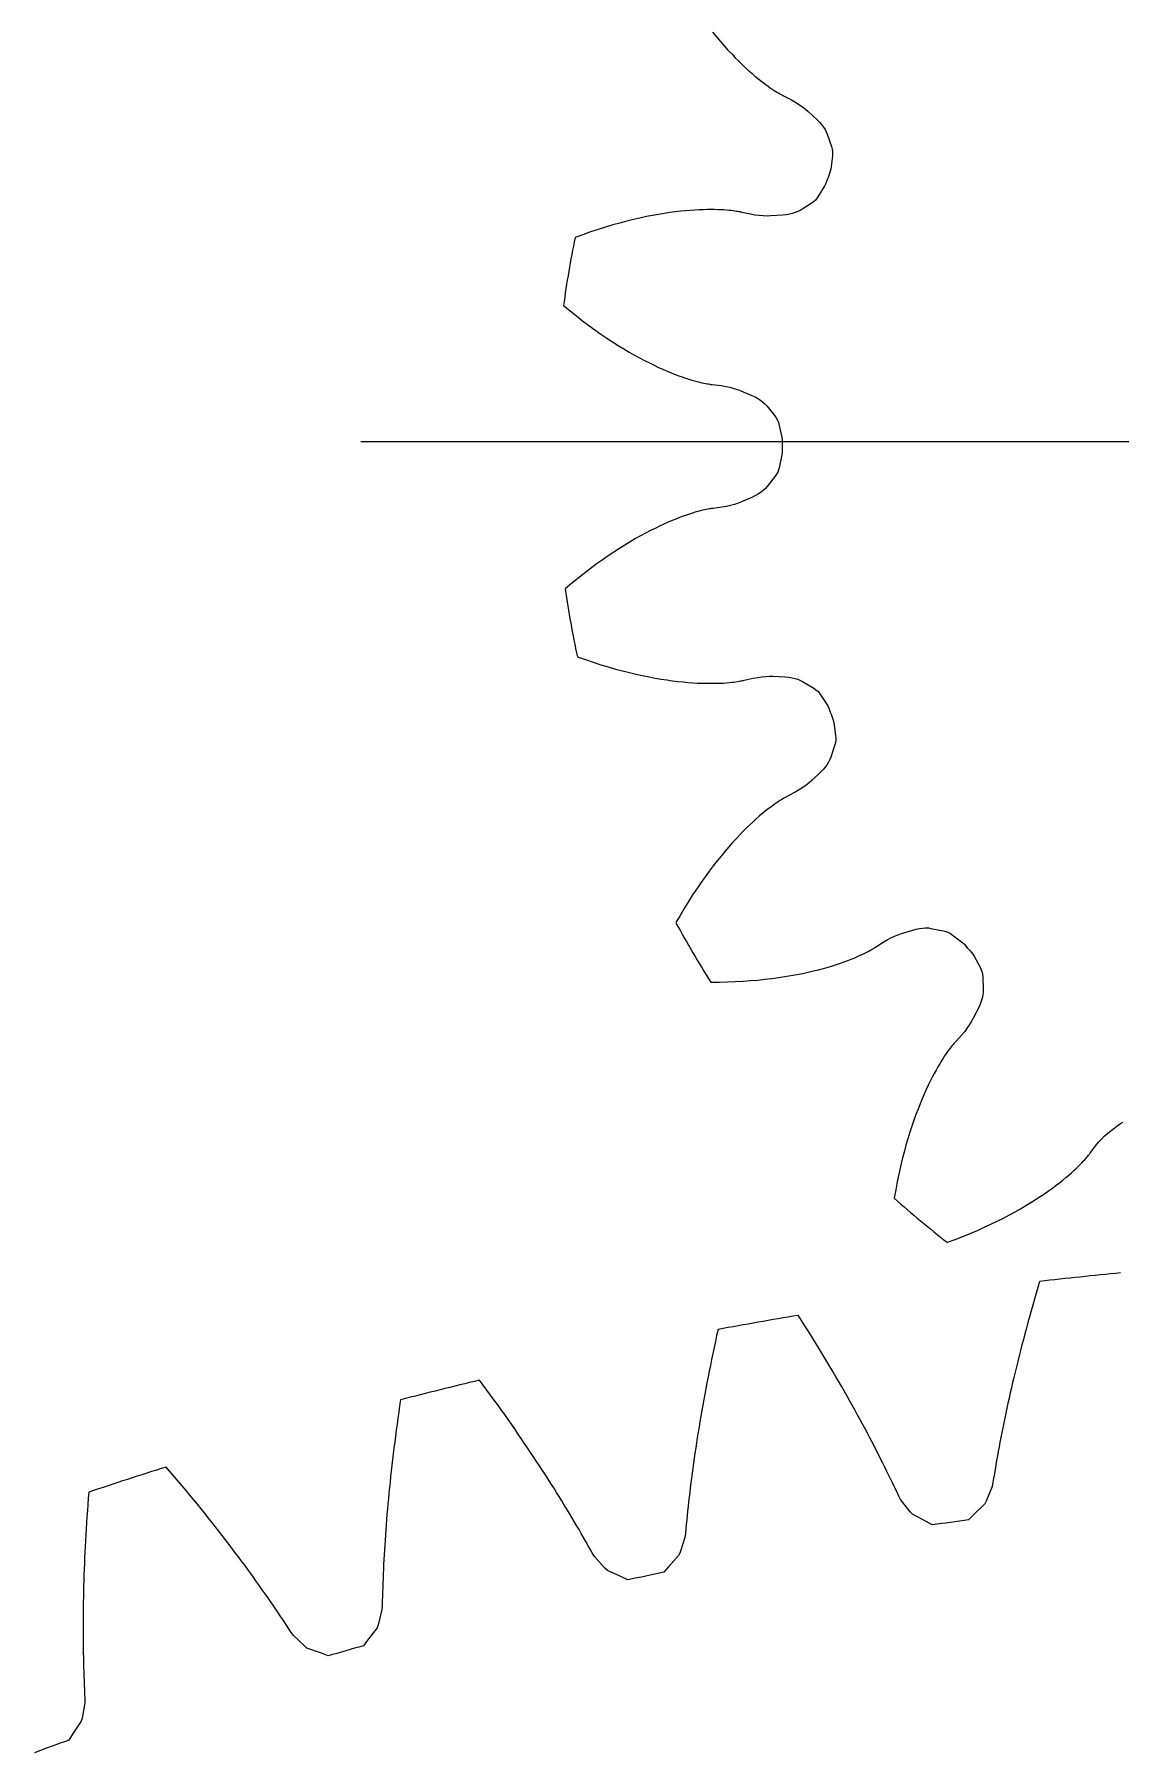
# Model space of a CAD drawing. Header units: millimetres. Extents: x 278858 to 279223, y 218711 to 219074.
# Drawn here: x 278914.14 to 278924.86, y 218961.88 to 218978.85 of the extents above; entities that cross this region are included whole.
import ezdxf

# ---------------------------------------------------------------- set-up
doc = ezdxf.new("R2010")
doc.units = ezdxf.units.MM
doc.header["$LTSCALE"] = 2
doc.layers.add('AM_9', color=251, linetype='Continuous', lineweight=15)

msp = doc.modelspace()

# ---------------------------------------------------------------- linework, layer by layer
at = {"layer": 'AM_9'}
for p, q in [((278920.832, 218978.875), (278920.872, 218978.827)), ((278920.872, 218978.827), (278920.911, 218978.782)), ((278920.911, 218978.782), (278920.949, 218978.738)), ((278920.949, 218978.738), (278920.986, 218978.697)), ((278920.986, 218978.697), (278921.023, 218978.658)), ((278921.023, 218978.658), (278921.058, 218978.621)), ((278921.058, 218978.621), (278921.093, 218978.586)), ((278921.093, 218978.586), (278921.127, 218978.553)), ((278921.127, 218978.553), (278921.16, 218978.522)), ((278921.16, 218978.522), (278921.192, 218978.493)), ((278921.192, 218978.493), (278921.223, 218978.466)), ((278921.223, 218978.466), (278921.252, 218978.44)), ((278921.252, 218978.44), (278921.281, 218978.417)), ((278921.281, 218978.417), (278921.308, 218978.395)), ((278921.308, 218978.395), (278921.333, 218978.375)), ((278921.333, 218978.375), (278921.358, 218978.356)), ((278921.358, 218978.356), (278921.381, 218978.34)), ((278921.381, 218978.34), (278921.402, 218978.324)), ((278921.402, 218978.324), (278921.423, 218978.311)), ((278921.423, 218978.311), (278921.441, 218978.298)), ((278921.441, 218978.298), (278921.458, 218978.287)), ((278921.458, 218978.287), (278921.474, 218978.278)), ((278921.474, 218978.278), (278921.487, 218978.27)), ((278921.487, 218978.27), (278921.499, 218978.263)), ((278921.499, 218978.263), (278921.51, 218978.257)), ((278921.51, 218978.257), (278921.518, 218978.253)), ((278921.518, 218978.253), (278921.525, 218978.249)), ((278921.525, 218978.249), (278921.53, 218978.247)), ((278921.53, 218978.247), (278921.533, 218978.245)), ((278921.533, 218978.245), (278921.612, 218978.205)), ((278921.612, 218978.205), (278921.651, 218978.183)), ((278921.651, 218978.183), (278921.687, 218978.16)), ((278921.687, 218978.16), (278921.72, 218978.137)), ((278921.72, 218978.137), (278921.75, 218978.114)), ((278921.75, 218978.114), (278921.776, 218978.091)), ((278921.776, 218978.091), (278921.863, 218978.011)), ((278921.863, 218978.011), (278921.888, 218977.986)), ((278921.888, 218977.986), (278921.91, 218977.961)), ((278921.91, 218977.961), (278921.928, 218977.936)), ((278921.928, 218977.936), (278921.944, 218977.912)), ((278921.944, 218977.912), (278921.956, 218977.888)), ((278921.956, 218977.888), (278921.966, 218977.865)), ((278921.966, 218977.865), (278922.007, 218977.743)), ((278922.007, 218977.743), (278922.014, 218977.719)), ((278922.017, 218977.651), (278922, 218977.52)), ((278922.014, 218977.719), (278922.018, 218977.695)), ((278922.019, 218977.673), (278922.017, 218977.651)), ((278922.018, 218977.695), (278922.019, 218977.673)), ((278921.96, 218977.399), (278921.952, 218977.378)), ((278921.995, 218977.499), (278921.988, 218977.477)), ((278922, 218977.52), (278921.995, 218977.499)), ((278921.86, 218977.228), (278921.845, 218977.211)), ((278921.872, 218977.246), (278921.86, 218977.228)), ((278921.942, 218977.358), (278921.872, 218977.246)), ((278921.952, 218977.378), (278921.942, 218977.358)), ((278920.241, 218977.063), (278920.18, 218977.051)), ((278920.3, 218977.073), (278920.241, 218977.063)), ((278920.357, 218977.083), (278920.3, 218977.073)), ((278920.412, 218977.091), (278920.357, 218977.083)), ((278920.465, 218977.098), (278920.412, 218977.091)), ((278920.516, 218977.104), (278920.465, 218977.098)), ((278920.565, 218977.109), (278920.516, 218977.104)), ((278920.612, 218977.113), (278920.565, 218977.109)), ((278920.657, 218977.116), (278920.612, 218977.113)), ((278920.7, 218977.118), (278920.657, 218977.116)), ((278920.741, 218977.12), (278920.7, 218977.118)), ((278920.78, 218977.121), (278920.741, 218977.12)), ((278920.817, 218977.121), (278920.78, 218977.121)), ((278920.852, 218977.121), (278920.817, 218977.121)), ((278920.885, 218977.12), (278920.852, 218977.121)), ((278920.915, 218977.119), (278920.885, 218977.12)), ((278920.944, 218977.117), (278920.915, 218977.119)), ((278920.97, 218977.115), (278920.944, 218977.117)), ((278920.994, 218977.113), (278920.97, 218977.115)), ((278921.016, 218977.111), (278920.994, 218977.113)), ((278921.036, 218977.108), (278921.016, 218977.111)), ((278921.054, 218977.106), (278921.036, 218977.108)), ((278921.07, 218977.103), (278921.054, 218977.106)), ((278921.084, 218977.101), (278921.07, 218977.103)), ((278921.096, 218977.099), (278921.084, 218977.101)), ((278921.105, 218977.097), (278921.096, 218977.099)), ((278921.113, 218977.096), (278921.105, 218977.097)), ((278921.118, 218977.094), (278921.113, 218977.096)), ((278921.121, 218977.093), (278921.118, 218977.094)), ((278921.207, 218977.074), (278921.121, 218977.093)), ((278921.252, 218977.067), (278921.207, 218977.074)), ((278921.294, 218977.062), (278921.252, 218977.067)), ((278921.334, 218977.059), (278921.294, 218977.062)), ((278921.372, 218977.057), (278921.334, 218977.059)), ((278921.407, 218977.058), (278921.372, 218977.057)), ((278921.525, 218977.065), (278921.407, 218977.058)), ((278921.56, 218977.069), (278921.525, 218977.065)), ((278921.593, 218977.075), (278921.56, 218977.069)), ((278921.623, 218977.082), (278921.593, 218977.075)), ((278921.65, 218977.091), (278921.623, 218977.082)), ((278921.675, 218977.101), (278921.65, 218977.091)), ((278921.697, 218977.113), (278921.675, 218977.101)), ((278921.806, 218977.181), (278921.697, 218977.113)), ((278921.827, 218977.195), (278921.806, 218977.181)), ((278921.845, 218977.211), (278921.827, 218977.195)), ((278919.63, 218976.9), (278919.554, 218976.873)), ((278919.705, 218976.924), (278919.63, 218976.9)), ((278919.778, 218976.947), (278919.705, 218976.924)), ((278919.849, 218976.969), (278919.778, 218976.947)), ((278919.919, 218976.988), (278919.849, 218976.969)), ((278919.987, 218977.006), (278919.919, 218976.988)), ((278920.053, 218977.022), (278919.987, 218977.006)), ((278920.117, 218977.037), (278920.053, 218977.022)), ((278920.18, 218977.051), (278920.117, 218977.037)), ((278919.554, 218976.873), (278919.476, 218976.844)), ((278919.362, 218976.173), (278919.426, 218976.12)), ((278919.426, 218976.12), (278919.489, 218976.07)), ((278919.489, 218976.07), (278919.551, 218976.021)), ((278919.551, 218976.021), (278919.612, 218975.976)), ((278919.612, 218975.976), (278919.672, 218975.932)), ((278919.672, 218975.932), (278919.732, 218975.89)), ((278919.732, 218975.89), (278919.79, 218975.851)), ((278919.79, 218975.851), (278919.847, 218975.814)), ((278919.847, 218975.814), (278919.903, 218975.778)), ((278919.903, 218975.778), (278919.957, 218975.745)), ((278919.957, 218975.745), (278920.011, 218975.713)), ((278920.011, 218975.713), (278920.063, 218975.684)), ((278920.063, 218975.684), (278920.113, 218975.656)), ((278920.113, 218975.656), (278920.163, 218975.63)), ((278920.163, 218975.63), (278920.21, 218975.606)), ((278920.21, 218975.606), (278920.257, 218975.583)), ((278920.257, 218975.583), (278920.301, 218975.562)), ((278920.301, 218975.562), (278920.344, 218975.543)), ((278920.344, 218975.543), (278920.386, 218975.525)), ((278920.386, 218975.525), (278920.426, 218975.509)), ((278920.426, 218975.509), (278920.464, 218975.493)), ((278920.464, 218975.493), (278920.5, 218975.48)), ((278920.5, 218975.48), (278920.535, 218975.467)), ((278920.535, 218975.467), (278920.568, 218975.456)), ((278920.568, 218975.456), (278920.599, 218975.446)), ((278920.599, 218975.446), (278920.628, 218975.437)), ((278920.628, 218975.437), (278920.656, 218975.429)), ((278920.656, 218975.429), (278920.681, 218975.422)), ((278920.681, 218975.422), (278920.705, 218975.416)), ((278920.705, 218975.416), (278920.727, 218975.411)), ((278920.727, 218975.411), (278920.746, 218975.407)), ((278920.746, 218975.407), (278920.764, 218975.403)), ((278920.764, 218975.403), (278920.78, 218975.4)), ((278920.78, 218975.4), (278920.793, 218975.398)), ((278920.793, 218975.398), (278920.805, 218975.396)), ((278920.805, 218975.396), (278920.815, 218975.394)), ((278920.815, 218975.394), (278920.822, 218975.393)), ((278920.822, 218975.393), (278920.828, 218975.393)), ((278920.828, 218975.393), (278920.831, 218975.393)), ((278920.831, 218975.393), (278920.919, 218975.382)), ((278920.919, 218975.382), (278920.963, 218975.374)), ((278920.963, 218975.374), (278921.005, 218975.365)), ((278921.005, 218975.365), (278921.044, 218975.355)), ((278921.044, 218975.355), (278921.079, 218975.343)), ((278921.079, 218975.343), (278921.112, 218975.331)), ((278921.112, 218975.331), (278921.222, 218975.285)), ((278921.222, 218975.285), (278921.253, 218975.27)), ((278921.253, 218975.27), (278921.282, 218975.254)), ((278921.282, 218975.254), (278921.308, 218975.237)), ((278921.308, 218975.237), (278921.331, 218975.22)), ((278921.331, 218975.22), (278921.351, 218975.202)), ((278921.351, 218975.202), (278921.368, 218975.183)), ((278921.368, 218975.183), (278921.449, 218975.083)), ((278921.449, 218975.083), (278921.463, 218975.062)), ((278921.463, 218975.062), (278921.475, 218975.042)), ((278921.475, 218975.042), (278921.483, 218975.021)), ((278921.483, 218975.021), (278921.489, 218975)), ((278921.489, 218975), (278921.518, 218974.871)), ((278921.518, 218974.871), (278921.521, 218974.849)), ((278929.271, 218974.828), (278917.361, 218974.828)), ((278921.519, 218974.699), (278921.491, 218974.57)), ((278921.522, 218974.721), (278921.519, 218974.699)), ((278921.521, 218974.849), (278921.521, 218974.827)), ((278921.522, 218974.743), (278921.522, 218974.721)), ((278921.478, 218974.527), (278921.466, 218974.507)), ((278921.486, 218974.549), (278921.478, 218974.527)), ((278921.491, 218974.57), (278921.486, 218974.549)), ((278921.336, 218974.348), (278921.313, 218974.33)), ((278921.356, 218974.366), (278921.336, 218974.348)), ((278921.372, 218974.385), (278921.356, 218974.366)), ((278921.452, 218974.486), (278921.372, 218974.385)), ((278921.466, 218974.507), (278921.452, 218974.486)), ((278920.925, 218974.181), (278920.838, 218974.169)), ((278920.97, 218974.189), (278920.925, 218974.181)), ((278921.011, 218974.199), (278920.97, 218974.189)), ((278921.05, 218974.209), (278921.011, 218974.199)), ((278921.086, 218974.221), (278921.05, 218974.209)), ((278921.119, 218974.234), (278921.086, 218974.221)), ((278921.227, 218974.281), (278921.119, 218974.234)), ((278921.259, 218974.297), (278921.227, 218974.281)), ((278921.288, 218974.313), (278921.259, 218974.297)), ((278921.313, 218974.33), (278921.288, 218974.313)), ((278920.353, 218974.014), (278920.31, 218973.994)), ((278920.394, 218974.032), (278920.353, 218974.014)), ((278920.434, 218974.049), (278920.394, 218974.032)), ((278920.472, 218974.064), (278920.434, 218974.049)), ((278920.508, 218974.079), (278920.472, 218974.064)), ((278920.543, 218974.091), (278920.508, 218974.079)), ((278920.576, 218974.103), (278920.543, 218974.091)), ((278920.607, 218974.113), (278920.576, 218974.103)), ((278920.636, 218974.123), (278920.607, 218974.113)), ((278920.663, 218974.131), (278920.636, 218974.123)), ((278920.689, 218974.138), (278920.663, 218974.131)), ((278920.712, 218974.144), (278920.689, 218974.138)), ((278920.734, 218974.15), (278920.712, 218974.144)), ((278920.753, 218974.154), (278920.734, 218974.15)), ((278920.771, 218974.158), (278920.753, 218974.154)), ((278920.787, 218974.161), (278920.771, 218974.158)), ((278920.8, 218974.164), (278920.787, 218974.161)), ((278920.812, 218974.166), (278920.8, 218974.164)), ((278920.822, 218974.167), (278920.812, 218974.166)), ((278920.829, 218974.168), (278920.822, 218974.167)), ((278920.835, 218974.169), (278920.829, 218974.168)), ((278920.838, 218974.169), (278920.835, 218974.169)), ((278920.021, 218973.839), (278919.968, 218973.807)), ((278920.073, 218973.87), (278920.021, 218973.839)), ((278920.123, 218973.898), (278920.073, 218973.87)), ((278920.172, 218973.924), (278920.123, 218973.898)), ((278920.22, 218973.949), (278920.172, 218973.924)), ((278920.266, 218973.972), (278920.22, 218973.949)), ((278920.31, 218973.994), (278920.266, 218973.972)), ((278919.802, 218973.699), (278919.744, 218973.659)), ((278919.859, 218973.737), (278919.802, 218973.699)), ((278919.914, 218973.773), (278919.859, 218973.737)), ((278919.968, 218973.807), (278919.914, 218973.773)), ((278919.565, 218973.526), (278919.503, 218973.477)), ((278919.626, 218973.573), (278919.565, 218973.526)), ((278919.685, 218973.617), (278919.626, 218973.573)), ((278919.744, 218973.659), (278919.685, 218973.617)), ((278919.441, 218973.426), (278919.378, 218973.373)), ((278919.503, 218973.477), (278919.441, 218973.426)), ((278919.5, 218972.702), (278919.578, 218972.675)), ((278919.578, 218972.675), (278919.654, 218972.649)), ((278919.654, 218972.649), (278919.729, 218972.625)), ((278919.729, 218972.625), (278919.802, 218972.603)), ((278919.802, 218972.603), (278919.874, 218972.582)), ((278919.874, 218972.582), (278919.944, 218972.564)), ((278919.944, 218972.564), (278920.012, 218972.547)), ((278920.012, 218972.547), (278920.078, 218972.531)), ((278920.078, 218972.531), (278920.143, 218972.517)), ((278920.143, 218972.517), (278920.206, 218972.504)), ((278920.206, 218972.504), (278920.266, 218972.493)), ((278920.266, 218972.493), (278920.325, 218972.483)), ((278920.325, 218972.483), (278920.383, 218972.474)), ((278921.147, 218972.472), (278921.233, 218972.492)), ((278921.233, 218972.492), (278921.277, 218972.5)), ((278921.277, 218972.5), (278921.32, 218972.506)), ((278921.32, 218972.506), (278921.36, 218972.509)), ((278921.36, 218972.509), (278921.397, 218972.511)), ((278921.397, 218972.511), (278921.433, 218972.51)), ((278921.433, 218972.51), (278921.551, 218972.504)), ((278921.551, 218972.504), (278921.586, 218972.501)), ((278921.586, 218972.501), (278921.619, 218972.496)), ((278921.619, 218972.496), (278921.649, 218972.489)), ((278921.649, 218972.489), (278921.676, 218972.481)), ((278921.676, 218972.481), (278921.701, 218972.47)), ((278920.383, 218972.474), (278920.438, 218972.466)), ((278920.438, 218972.466), (278920.491, 218972.46)), ((278920.491, 218972.46), (278920.542, 218972.455)), ((278920.542, 218972.455), (278920.591, 218972.45)), ((278920.591, 218972.45), (278920.638, 218972.447)), ((278920.638, 218972.447), (278920.684, 218972.444)), ((278920.684, 218972.444), (278920.727, 218972.442)), ((278920.727, 218972.442), (278920.768, 218972.441)), ((278920.768, 218972.441), (278920.807, 218972.441)), ((278920.807, 218972.441), (278920.843, 218972.441)), ((278920.843, 218972.441), (278920.878, 218972.442)), ((278920.878, 218972.442), (278920.911, 218972.443)), ((278920.911, 218972.443), (278920.941, 218972.444)), ((278920.941, 218972.444), (278920.97, 218972.446)), ((278920.97, 218972.446), (278920.996, 218972.449)), ((278920.996, 218972.449), (278921.02, 218972.451)), ((278921.02, 218972.451), (278921.043, 218972.453)), ((278921.043, 218972.453), (278921.063, 218972.456)), ((278921.063, 218972.456), (278921.08, 218972.459)), ((278921.08, 218972.459), (278921.096, 218972.461)), ((278921.096, 218972.461), (278921.11, 218972.464)), ((278921.11, 218972.464), (278921.122, 218972.466)), ((278921.122, 218972.466), (278921.131, 218972.468)), ((278921.131, 218972.468), (278921.139, 218972.47)), ((278921.139, 218972.47), (278921.144, 218972.471)), ((278921.144, 218972.471), (278921.147, 218972.472)), ((278921.701, 218972.47), (278921.723, 218972.459)), ((278921.723, 218972.459), (278921.833, 218972.392)), ((278921.833, 218972.392), (278921.854, 218972.378)), ((278921.854, 218972.378), (278921.872, 218972.362)), ((278921.872, 218972.362), (278921.887, 218972.346)), ((278921.887, 218972.346), (278921.9, 218972.328)), ((278921.9, 218972.328), (278921.971, 218972.217)), ((278921.971, 218972.217), (278921.981, 218972.197)), ((278921.981, 218972.197), (278921.989, 218972.176)), ((278922.018, 218972.098), (278922.026, 218972.077)), ((278922.026, 218972.077), (278922.031, 218972.055)), ((278922.031, 218972.055), (278922.049, 218971.925)), ((278922.041, 218971.832), (278922, 218971.71)), ((278922.047, 218971.857), (278922.041, 218971.832)), ((278922.051, 218971.88), (278922.047, 218971.857)), ((278922.049, 218971.925), (278922.051, 218971.903)), ((278922.051, 218971.903), (278922.051, 218971.88)), ((278921.964, 218971.638), (278921.945, 218971.614)), ((278921.979, 218971.663), (278921.964, 218971.638)), ((278921.991, 218971.687), (278921.979, 218971.663)), ((278922, 218971.71), (278921.991, 218971.687)), ((278921.787, 218971.458), (278921.757, 218971.435)), ((278921.813, 218971.482), (278921.787, 218971.458)), ((278921.899, 218971.563), (278921.813, 218971.482)), ((278921.924, 218971.588), (278921.899, 218971.563)), ((278921.945, 218971.614), (278921.924, 218971.588)), ((278921.513, 218971.291), (278921.497, 218971.282)), ((278921.526, 218971.3), (278921.513, 218971.291)), ((278921.538, 218971.307), (278921.526, 218971.3)), ((278921.549, 218971.313), (278921.538, 218971.307)), ((278921.557, 218971.317), (278921.549, 218971.313)), ((278921.564, 218971.321), (278921.557, 218971.317)), ((278921.569, 218971.323), (278921.564, 218971.321)), ((278921.572, 218971.325), (278921.569, 218971.323)), ((278921.65, 218971.365), (278921.572, 218971.325)), ((278921.689, 218971.388), (278921.65, 218971.365)), ((278921.725, 218971.412), (278921.689, 218971.388)), ((278921.757, 218971.435), (278921.725, 218971.412)), ((278921.293, 218971.127), (278921.264, 218971.101)), ((278921.321, 218971.151), (278921.293, 218971.127)), ((278921.348, 218971.173), (278921.321, 218971.151)), ((278921.374, 218971.193), (278921.348, 218971.173)), ((278921.398, 218971.212), (278921.374, 218971.193)), ((278921.421, 218971.229), (278921.398, 218971.212)), ((278921.442, 218971.244), (278921.421, 218971.229)), ((278921.462, 218971.258), (278921.442, 218971.244)), ((278921.481, 218971.271), (278921.462, 218971.258)), ((278921.497, 218971.282), (278921.481, 218971.271)), ((278921.136, 218970.979), (278921.102, 218970.944)), ((278921.169, 218971.013), (278921.136, 218970.979)), ((278921.202, 218971.044), (278921.169, 218971.013)), ((278921.234, 218971.073), (278921.202, 218971.044)), ((278921.264, 218971.101), (278921.234, 218971.073)), ((278920.956, 218970.781), (278920.917, 218970.735)), ((278920.993, 218970.825), (278920.956, 218970.781)), ((278921.03, 218970.867), (278920.993, 218970.825)), ((278921.066, 218970.906), (278921.03, 218970.867)), ((278921.102, 218970.944), (278921.066, 218970.906)), ((278920.839, 218970.637), (278920.799, 218970.584)), ((278920.878, 218970.687), (278920.839, 218970.637)), ((278920.917, 218970.735), (278920.878, 218970.687)), ((278920.719, 218970.471), (278920.678, 218970.412)), ((278920.759, 218970.529), (278920.719, 218970.471)), ((278920.799, 218970.584), (278920.759, 218970.529)), ((278920.596, 218970.285), (278920.554, 218970.218)), ((278920.637, 218970.35), (278920.596, 218970.285)), ((278920.678, 218970.412), (278920.637, 218970.35)), ((278920.513, 218970.149), (278920.472, 218970.077)), ((278920.554, 218970.218), (278920.513, 218970.149)), ((278922.594, 218969.926), (278922.63, 218969.943)), ((278922.63, 218969.943), (278922.665, 218969.957)), ((278922.665, 218969.957), (278922.698, 218969.969)), ((278922.698, 218969.969), (278922.811, 218970.004)), ((278922.811, 218970.004), (278922.845, 218970.013)), ((278922.845, 218970.013), (278922.878, 218970.02)), ((278922.878, 218970.02), (278922.908, 218970.023)), ((278922.908, 218970.023), (278922.937, 218970.025)), ((278922.937, 218970.025), (278922.964, 218970.024)), ((278922.964, 218970.024), (278922.989, 218970.02)), ((278922.989, 218970.02), (278923.115, 218969.995)), ((278923.115, 218969.995), (278923.14, 218969.989)), ((278923.14, 218969.989), (278923.162, 218969.981)), ((278923.162, 218969.981), (278923.182, 218969.97)), ((278923.182, 218969.97), (278923.2, 218969.957)), ((278923.2, 218969.957), (278923.305, 218969.877)), ((278922.285, 218969.751), (278922.309, 218969.762)), ((278922.309, 218969.762), (278922.331, 218969.772)), ((278922.331, 218969.772), (278922.351, 218969.782)), ((278922.351, 218969.782), (278922.369, 218969.792)), ((278922.369, 218969.792), (278922.385, 218969.8)), ((278922.385, 218969.8), (278922.399, 218969.808)), ((278922.399, 218969.808), (278922.411, 218969.815)), ((278922.411, 218969.815), (278922.421, 218969.821)), ((278922.421, 218969.821), (278922.429, 218969.826)), ((278922.429, 218969.826), (278922.436, 218969.831)), ((278922.436, 218969.831), (278922.44, 218969.834)), ((278922.44, 218969.834), (278922.443, 218969.836)), ((278922.443, 218969.836), (278922.517, 218969.884)), ((278922.517, 218969.884), (278922.556, 218969.906)), ((278922.556, 218969.906), (278922.594, 218969.926)), ((278923.305, 218969.877), (278923.321, 218969.863)), ((278923.321, 218969.863), (278923.335, 218969.845)), ((278923.389, 218969.782), (278923.404, 218969.764)), ((278923.404, 218969.764), (278923.416, 218969.746)), ((278921.778, 218969.588), (278921.83, 218969.6)), ((278921.83, 218969.6), (278921.88, 218969.612)), ((278921.88, 218969.612), (278921.928, 218969.625)), ((278921.928, 218969.625), (278921.974, 218969.638)), ((278921.974, 218969.638), (278922.017, 218969.651)), ((278922.017, 218969.651), (278922.058, 218969.664)), ((278922.058, 218969.664), (278922.097, 218969.677)), ((278922.097, 218969.677), (278922.134, 218969.69)), ((278922.134, 218969.69), (278922.168, 218969.702)), ((278922.168, 218969.702), (278922.201, 218969.715)), ((278922.201, 218969.715), (278922.231, 218969.727)), ((278922.231, 218969.727), (278922.259, 218969.739)), ((278922.259, 218969.739), (278922.285, 218969.751)), ((278923.416, 218969.746), (278923.478, 218969.63)), ((278923.478, 218969.63), (278923.487, 218969.61)), ((278923.487, 218969.61), (278923.495, 218969.588)), ((278920.816, 218969.489), (278920.899, 218969.489)), ((278920.899, 218969.489), (278920.98, 218969.491)), ((278920.98, 218969.491), (278921.058, 218969.494)), ((278921.058, 218969.494), (278921.135, 218969.499)), ((278921.135, 218969.499), (278921.209, 218969.504)), ((278921.209, 218969.504), (278921.281, 218969.51)), ((278921.281, 218969.51), (278921.351, 218969.517)), ((278921.351, 218969.517), (278921.418, 218969.525)), ((278921.418, 218969.525), (278921.484, 218969.534)), ((278921.484, 218969.534), (278921.547, 218969.544)), ((278921.547, 218969.544), (278921.608, 218969.554)), ((278921.608, 218969.554), (278921.667, 218969.565)), ((278921.667, 218969.565), (278921.724, 218969.576)), ((278921.724, 218969.576), (278921.778, 218969.588)), ((278923.495, 218969.588), (278923.499, 218969.565)), ((278923.499, 218969.565), (278923.501, 218969.54)), ((278923.501, 218969.54), (278923.505, 218969.412)), ((278923.475, 218969.271), (278923.461, 218969.239)), ((278923.487, 218969.302), (278923.475, 218969.271)), ((278923.496, 218969.332), (278923.487, 218969.302)), ((278923.502, 218969.36), (278923.496, 218969.332)), ((278923.505, 218969.387), (278923.502, 218969.36)), ((278923.505, 218969.412), (278923.505, 218969.387)), ((278923.391, 218969.102), (278923.371, 218969.07)), ((278923.408, 218969.133), (278923.391, 218969.102)), ((278923.461, 218969.239), (278923.408, 218969.133)), ((278923.294, 218968.968), (278923.235, 218968.903)), ((278923.323, 218969.003), (278923.294, 218968.968)), ((278923.349, 218969.037), (278923.323, 218969.003)), ((278923.371, 218969.07), (278923.349, 218969.037)), ((278923.125, 218968.761), (278923.11, 218968.737)), ((278923.14, 218968.783), (278923.125, 218968.761)), ((278923.154, 218968.803), (278923.14, 218968.783)), ((278923.167, 218968.821), (278923.154, 218968.803)), ((278923.179, 218968.837), (278923.167, 218968.821)), ((278923.19, 218968.851), (278923.179, 218968.837)), ((278923.2, 218968.864), (278923.19, 218968.851)), ((278923.209, 218968.874), (278923.2, 218968.864)), ((278923.217, 218968.883), (278923.209, 218968.874)), ((278923.223, 218968.891), (278923.217, 218968.883)), ((278923.228, 218968.896), (278923.223, 218968.891)), ((278923.232, 218968.901), (278923.228, 218968.896)), ((278923.235, 218968.903), (278923.232, 218968.901)), ((278923.022, 218968.587), (278923.003, 218968.551)), ((278923.04, 218968.621), (278923.022, 218968.587)), ((278923.059, 218968.653), (278923.04, 218968.621)), ((278923.076, 218968.683), (278923.059, 218968.653)), ((278923.093, 218968.711), (278923.076, 218968.683)), ((278923.11, 218968.737), (278923.093, 218968.711)), ((278922.943, 218968.429), (278922.923, 218968.384)), ((278922.963, 218968.472), (278922.943, 218968.429)), ((278922.983, 218968.512), (278922.963, 218968.472)), ((278923.003, 218968.551), (278922.983, 218968.512)), ((278922.862, 218968.235), (278922.841, 218968.181)), ((278922.882, 218968.287), (278922.862, 218968.235)), ((278922.902, 218968.337), (278922.882, 218968.287)), ((278922.923, 218968.384), (278922.902, 218968.337)), ((278922.801, 218968.066), (278922.781, 218968.006)), ((278922.821, 218968.125), (278922.801, 218968.066)), ((278922.841, 218968.181), (278922.821, 218968.125)), ((278924.757, 218968.014), (278924.851, 218968.086)), ((278924.851, 218968.086), (278924.88, 218968.106)), ((278922.762, 218967.942), (278922.743, 218967.877)), ((278922.781, 218968.006), (278922.762, 218967.942)), ((278924.615, 218967.872), (278924.644, 218967.907)), ((278924.644, 218967.907), (278924.673, 218967.938)), ((278924.673, 218967.938), (278924.701, 218967.966)), ((278924.701, 218967.966), (278924.729, 218967.992)), ((278924.729, 218967.992), (278924.757, 218968.014)), ((278922.707, 218967.739), (278922.689, 218967.667)), ((278922.725, 218967.809), (278922.707, 218967.739)), ((278922.743, 218967.877), (278922.725, 218967.809)), ((278924.494, 218967.72), (278924.508, 218967.735)), ((278924.508, 218967.735), (278924.52, 218967.748)), ((278924.52, 218967.748), (278924.53, 218967.76)), ((278924.53, 218967.76), (278924.539, 218967.771)), ((278924.539, 218967.771), (278924.547, 218967.78)), ((278924.547, 218967.78), (278924.553, 218967.788)), ((278924.553, 218967.788), (278924.557, 218967.794)), ((278924.557, 218967.794), (278924.561, 218967.799)), ((278924.561, 218967.799), (278924.563, 218967.801)), ((278924.563, 218967.801), (278924.615, 218967.872)), ((278922.673, 218967.592), (278922.657, 218967.515)), ((278922.689, 218967.667), (278922.673, 218967.592)), ((278924.292, 218967.534), (278924.322, 218967.558)), ((278924.322, 218967.558), (278924.35, 218967.582)), ((278924.35, 218967.582), (278924.376, 218967.605)), ((278924.376, 218967.605), (278924.4, 218967.627)), ((278924.4, 218967.627), (278924.423, 218967.648)), ((278924.423, 218967.648), (278924.443, 218967.668)), ((278924.443, 218967.668), (278924.462, 218967.686)), ((278924.462, 218967.686), (278924.479, 218967.704)), ((278924.479, 218967.704), (278924.494, 218967.72)), ((278922.642, 218967.436), (278922.628, 218967.354)), ((278922.657, 218967.515), (278922.642, 218967.436)), ((278924.067, 218967.37), (278924.11, 218967.399)), ((278924.11, 218967.399), (278924.151, 218967.427)), ((278924.151, 218967.427), (278924.189, 218967.455)), ((278924.189, 218967.455), (278924.225, 218967.482)), ((278924.225, 218967.482), (278924.259, 218967.508)), ((278924.259, 218967.508), (278924.292, 218967.534)), ((278923.764, 218967.19), (278923.821, 218967.221)), ((278923.821, 218967.221), (278923.874, 218967.251)), ((278923.874, 218967.251), (278923.926, 218967.281)), ((278923.926, 218967.281), (278923.975, 218967.311)), ((278923.975, 218967.311), (278924.022, 218967.341)), ((278924.022, 218967.341), (278924.067, 218967.37)), ((278923.448, 218967.037), (278923.516, 218967.068)), ((278923.516, 218967.068), (278923.582, 218967.098)), ((278923.582, 218967.098), (278923.645, 218967.129)), ((278923.645, 218967.129), (278923.706, 218967.159)), ((278923.706, 218967.159), (278923.764, 218967.19)), ((278923.152, 218966.919), (278923.23, 218966.948)), ((278923.23, 218966.948), (278923.305, 218966.977)), ((278923.305, 218966.977), (278923.378, 218967.007)), ((278923.378, 218967.007), (278923.448, 218967.037)), ((278924.029, 218966.415), (278924.012, 218966.357)), ((278924.046, 218966.474), (278924.029, 218966.415)), ((278924.063, 218966.533), (278924.046, 218966.474)), ((278921.712, 218966.146), (278921.679, 218966.198)), ((278923.979, 218966.241), (278923.963, 218966.184)), ((278923.995, 218966.299), (278923.979, 218966.241)), ((278924.012, 218966.357), (278923.995, 218966.299)), ((278920.888, 218966.058), (278920.874, 218965.998)), ((278921.745, 218966.094), (278921.712, 218966.146)), ((278921.778, 218966.043), (278921.745, 218966.094)), ((278921.809, 218965.992), (278921.778, 218966.043)), ((278923.932, 218966.071), (278923.917, 218966.016)), ((278923.947, 218966.128), (278923.932, 218966.071)), ((278923.963, 218966.184), (278923.947, 218966.128)), ((278920.849, 218965.879), (278920.836, 218965.82)), ((278920.861, 218965.938), (278920.849, 218965.879)), ((278920.874, 218965.998), (278920.861, 218965.938)), ((278921.841, 218965.941), (278921.809, 218965.992)), ((278921.872, 218965.89), (278921.841, 218965.941)), ((278921.903, 218965.84), (278921.872, 218965.89)), ((278923.888, 218965.905), (278923.874, 218965.851)), ((278923.902, 218965.96), (278923.888, 218965.905)), ((278923.917, 218966.016), (278923.902, 218965.96)), ((278920.812, 218965.703), (278920.8, 218965.646)), ((278920.824, 218965.761), (278920.812, 218965.703)), ((278920.836, 218965.82), (278920.824, 218965.761)), ((278921.933, 218965.79), (278921.903, 218965.84)), ((278921.962, 218965.741), (278921.933, 218965.79)), ((278921.992, 218965.692), (278921.962, 218965.741)), ((278922.021, 218965.643), (278921.992, 218965.692)), ((278923.834, 218965.69), (278923.821, 218965.637)), ((278923.847, 218965.743), (278923.834, 218965.69)), ((278923.86, 218965.797), (278923.847, 218965.743)), ((278923.874, 218965.851), (278923.86, 218965.797)), ((278918.57, 218965.508), (278918.533, 218965.557)), ((278920.778, 218965.532), (278920.767, 218965.476)), ((278920.789, 218965.589), (278920.778, 218965.532)), ((278920.8, 218965.646), (278920.789, 218965.589)), ((278922.049, 218965.595), (278922.021, 218965.643)), ((278922.077, 218965.546), (278922.049, 218965.595)), ((278922.105, 218965.499), (278922.077, 218965.546)), ((278923.796, 218965.533), (278923.784, 218965.482)), ((278923.809, 218965.585), (278923.796, 218965.533)), ((278923.821, 218965.637), (278923.809, 218965.585)), ((278917.753, 218965.363), (278917.744, 218965.302)), ((278918.606, 218965.459), (278918.57, 218965.508)), ((278918.642, 218965.41), (278918.606, 218965.459)), ((278918.677, 218965.361), (278918.642, 218965.41)), ((278918.712, 218965.313), (278918.677, 218965.361)), ((278920.747, 218965.365), (278920.737, 218965.31)), ((278920.757, 218965.42), (278920.747, 218965.365)), ((278920.767, 218965.476), (278920.757, 218965.42)), ((278922.132, 218965.451), (278922.105, 218965.499)), ((278922.159, 218965.404), (278922.132, 218965.451)), ((278922.185, 218965.357), (278922.159, 218965.404)), ((278922.211, 218965.311), (278922.185, 218965.357)), ((278923.761, 218965.38), (278923.75, 218965.33)), ((278923.773, 218965.431), (278923.761, 218965.38)), ((278923.784, 218965.482), (278923.773, 218965.431)), ((278917.726, 218965.181), (278917.718, 218965.122)), ((278917.735, 218965.242), (278917.726, 218965.181)), ((278917.744, 218965.302), (278917.735, 218965.242)), ((278918.747, 218965.264), (278918.712, 218965.313)), ((278918.781, 218965.217), (278918.747, 218965.264)), ((278918.814, 218965.169), (278918.781, 218965.217)), ((278920.718, 218965.202), (278920.709, 218965.148)), ((278920.727, 218965.256), (278920.718, 218965.202)), ((278920.737, 218965.31), (278920.727, 218965.256)), ((278922.237, 218965.264), (278922.211, 218965.311)), ((278922.262, 218965.219), (278922.237, 218965.264)), ((278922.287, 218965.173), (278922.262, 218965.219)), ((278923.719, 218965.183), (278923.709, 218965.134)), ((278923.729, 218965.231), (278923.719, 218965.183)), ((278923.74, 218965.281), (278923.729, 218965.231)), ((278923.75, 218965.33), (278923.74, 218965.281)), ((278917.71, 218965.063), (278917.702, 218965.004)), ((278917.718, 218965.122), (278917.71, 218965.063)), ((278918.847, 218965.122), (278918.814, 218965.169)), ((278918.88, 218965.075), (278918.847, 218965.122)), ((278918.912, 218965.028), (278918.88, 218965.075)), ((278918.944, 218964.982), (278918.912, 218965.028)), ((278920.691, 218965.042), (278920.683, 218964.99)), ((278920.7, 218965.095), (278920.691, 218965.042)), ((278920.709, 218965.148), (278920.7, 218965.095)), ((278922.312, 218965.128), (278922.287, 218965.173)), ((278922.336, 218965.083), (278922.312, 218965.128)), ((278922.359, 218965.039), (278922.336, 218965.083)), ((278922.383, 218964.995), (278922.359, 218965.039)), ((278923.69, 218965.039), (278923.68, 218964.992)), ((278923.699, 218965.087), (278923.69, 218965.039)), ((278923.709, 218965.134), (278923.699, 218965.087)), ((278917.687, 218964.888), (278917.68, 218964.831)), ((278917.695, 218964.946), (278917.687, 218964.888)), ((278917.702, 218965.004), (278917.695, 218964.946)), ((278918.975, 218964.936), (278918.944, 218964.982)), ((278919.006, 218964.89), (278918.975, 218964.936)), ((278919.037, 218964.844), (278919.006, 218964.89)), ((278919.067, 218964.799), (278919.037, 218964.844)), ((278920.659, 218964.837), (278920.652, 218964.787)), ((278920.667, 218964.888), (278920.659, 218964.837)), ((278920.675, 218964.939), (278920.667, 218964.888)), ((278920.683, 218964.99), (278920.675, 218964.939)), ((278922.405, 218964.951), (278922.383, 218964.995)), ((278922.428, 218964.908), (278922.405, 218964.951)), ((278922.45, 218964.865), (278922.428, 218964.908)), ((278922.472, 218964.822), (278922.45, 218964.865)), ((278923.654, 218964.854), (278923.646, 218964.809)), ((278923.663, 218964.9), (278923.654, 218964.854)), ((278923.671, 218964.946), (278923.663, 218964.9)), ((278923.68, 218964.992), (278923.671, 218964.946)), ((278915.479, 218964.653), (278915.439, 218964.699)), ((278917.667, 218964.718), (278917.661, 218964.662)), ((278917.673, 218964.774), (278917.667, 218964.718)), ((278917.68, 218964.831), (278917.673, 218964.774)), ((278919.096, 218964.754), (278919.067, 218964.799)), ((278919.126, 218964.71), (278919.096, 218964.754)), ((278919.154, 218964.666), (278919.126, 218964.71)), ((278920.638, 218964.687), (278920.632, 218964.638)), ((278920.645, 218964.737), (278920.638, 218964.687)), ((278920.652, 218964.787), (278920.645, 218964.737)), ((278922.493, 218964.78), (278922.472, 218964.822)), ((278922.514, 218964.738), (278922.493, 218964.78)), ((278922.535, 218964.697), (278922.514, 218964.738)), ((278922.555, 218964.656), (278922.535, 218964.697)), ((278923.623, 218964.676), (278923.616, 218964.633)), ((278923.63, 218964.72), (278923.623, 218964.676)), ((278923.638, 218964.764), (278923.63, 218964.72)), ((278923.646, 218964.809), (278923.638, 218964.764)), ((278915.519, 218964.606), (278915.479, 218964.653)), ((278915.558, 218964.56), (278915.519, 218964.606)), ((278915.597, 218964.514), (278915.558, 218964.56)), ((278915.635, 218964.468), (278915.597, 218964.514)), ((278917.643, 218964.497), (278917.638, 218964.443)), ((278917.649, 218964.551), (278917.643, 218964.497)), ((278917.655, 218964.606), (278917.649, 218964.551)), ((278917.661, 218964.662), (278917.655, 218964.606)), ((278919.183, 218964.622), (278919.154, 218964.666)), ((278919.211, 218964.578), (278919.183, 218964.622)), ((278919.238, 218964.535), (278919.211, 218964.578)), ((278919.265, 218964.492), (278919.238, 218964.535)), ((278920.619, 218964.542), (278920.613, 218964.495)), ((278920.625, 218964.59), (278920.619, 218964.542)), ((278920.632, 218964.638), (278920.625, 218964.59)), ((278922.575, 218964.615), (278922.555, 218964.656)), ((278922.595, 218964.575), (278922.575, 218964.615)), ((278922.614, 218964.535), (278922.595, 218964.575)), ((278922.633, 218964.495), (278922.614, 218964.535)), ((278923.593, 218964.506), (278923.536, 218964.363)), ((278923.602, 218964.548), (278923.593, 218964.506)), ((278923.609, 218964.59), (278923.602, 218964.548)), ((278923.616, 218964.633), (278923.609, 218964.59)), ((278914.665, 218964.329), (278914.661, 218964.268)), ((278914.67, 218964.39), (278914.665, 218964.329)), ((278914.675, 218964.451), (278914.67, 218964.39)), ((278915.673, 218964.422), (278915.635, 218964.468)), ((278915.71, 218964.377), (278915.673, 218964.422)), ((278915.747, 218964.332), (278915.71, 218964.377)), ((278915.783, 218964.287), (278915.747, 218964.332)), ((278917.628, 218964.336), (278917.623, 218964.284)), ((278917.633, 218964.389), (278917.628, 218964.336)), ((278917.638, 218964.443), (278917.633, 218964.389)), ((278919.292, 218964.449), (278919.265, 218964.492)), ((278919.318, 218964.407), (278919.292, 218964.449)), ((278919.344, 218964.365), (278919.318, 218964.407)), ((278919.37, 218964.323), (278919.344, 218964.365)), ((278920.597, 218964.355), (278920.592, 218964.31)), ((278920.602, 218964.401), (278920.597, 218964.355)), ((278920.608, 218964.448), (278920.602, 218964.401)), ((278920.613, 218964.495), (278920.608, 218964.448)), ((278922.652, 218964.456), (278922.633, 218964.495)), ((278922.67, 218964.417), (278922.652, 218964.456)), ((278922.69, 218964.379), (278922.67, 218964.417)), ((278922.784, 218964.257), (278922.69, 218964.379)), ((278923.521, 218964.334), (278923.41, 218964.227)), ((278923.536, 218964.363), (278923.521, 218964.334)), ((278914.656, 218964.208), (278914.653, 218964.149)), ((278914.661, 218964.268), (278914.656, 218964.208)), ((278915.819, 218964.242), (278915.783, 218964.287)), ((278915.854, 218964.198), (278915.819, 218964.242)), ((278915.889, 218964.154), (278915.854, 218964.198)), ((278917.615, 218964.18), (278917.611, 218964.129)), ((278917.619, 218964.232), (278917.615, 218964.18)), ((278917.623, 218964.284), (278917.619, 218964.232)), ((278919.395, 218964.282), (278919.37, 218964.323)), ((278919.42, 218964.241), (278919.395, 218964.282)), ((278919.444, 218964.2), (278919.42, 218964.241)), ((278919.468, 218964.16), (278919.444, 218964.2)), ((278919.491, 218964.12), (278919.468, 218964.16)), ((278920.578, 218964.176), (278920.574, 218964.132)), ((278920.582, 218964.22), (278920.578, 218964.176)), ((278920.587, 218964.264), (278920.582, 218964.22)), ((278920.592, 218964.31), (278920.587, 218964.264)), ((278922.807, 218964.233), (278922.784, 218964.257)), ((278922.943, 218964.161), (278922.807, 218964.233)), ((278923.003, 218964.127), (278922.943, 218964.161)), ((278923.41, 218964.227), (278923.362, 218964.177)), ((278914.645, 218964.031), (278914.642, 218963.973)), ((278914.649, 218964.089), (278914.645, 218964.031)), ((278914.653, 218964.149), (278914.649, 218964.089)), ((278915.924, 218964.11), (278915.889, 218964.154)), ((278915.958, 218964.066), (278915.924, 218964.11)), ((278915.991, 218964.023), (278915.958, 218964.066)), ((278916.024, 218963.98), (278915.991, 218964.023)), ((278917.603, 218964.028), (278917.6, 218963.978)), ((278917.607, 218964.078), (278917.603, 218964.028)), ((278917.611, 218964.129), (278917.607, 218964.078)), ((278919.515, 218964.081), (278919.491, 218964.12)), ((278919.537, 218964.041), (278919.515, 218964.081)), ((278919.56, 218964.002), (278919.537, 218964.041)), ((278919.582, 218963.964), (278919.56, 218964.002)), ((278920.56, 218964.003), (278920.513, 218963.857)), ((278920.566, 218964.046), (278920.56, 218964.003)), ((278920.57, 218964.089), (278920.566, 218964.046)), ((278920.574, 218964.132), (278920.57, 218964.089)), ((278914.636, 218963.858), (278914.634, 218963.801)), ((278914.639, 218963.915), (278914.636, 218963.858)), ((278914.642, 218963.973), (278914.639, 218963.915)), ((278916.057, 218963.938), (278916.024, 218963.98)), ((278916.089, 218963.895), (278916.057, 218963.938)), ((278916.121, 218963.853), (278916.089, 218963.895)), ((278916.153, 218963.811), (278916.121, 218963.853)), ((278917.591, 218963.832), (278917.588, 218963.784)), ((278917.594, 218963.88), (278917.591, 218963.832)), ((278917.597, 218963.929), (278917.594, 218963.88)), ((278917.6, 218963.978), (278917.597, 218963.929)), ((278919.603, 218963.926), (278919.582, 218963.964)), ((278919.625, 218963.888), (278919.603, 218963.926)), ((278919.645, 218963.85), (278919.625, 218963.888)), ((278919.669, 218963.814), (278919.645, 218963.85)), ((278920.5, 218963.827), (278920.397, 218963.712)), ((278920.513, 218963.857), (278920.5, 218963.827)), ((278914.629, 218963.689), (278914.627, 218963.634)), ((278914.631, 218963.745), (278914.629, 218963.689)), ((278914.634, 218963.801), (278914.631, 218963.745)), ((278916.183, 218963.77), (278916.153, 218963.811)), ((278916.214, 218963.728), (278916.183, 218963.77)), ((278916.244, 218963.687), (278916.214, 218963.728)), ((278916.274, 218963.647), (278916.244, 218963.687)), ((278917.584, 218963.69), (278917.582, 218963.644)), ((278917.586, 218963.737), (278917.584, 218963.69)), ((278917.588, 218963.784), (278917.586, 218963.737)), ((278919.771, 218963.699), (278919.669, 218963.814)), ((278919.795, 218963.677), (278919.771, 218963.699)), ((278919.935, 218963.614), (278919.795, 218963.677)), ((278920.397, 218963.712), (278920.352, 218963.66)), ((278914.624, 218963.525), (278914.622, 218963.471)), ((278914.625, 218963.579), (278914.624, 218963.525)), ((278914.627, 218963.634), (278914.625, 218963.579)), ((278916.303, 218963.606), (278916.274, 218963.647)), ((278916.332, 218963.566), (278916.303, 218963.606)), ((278916.36, 218963.527), (278916.332, 218963.566)), ((278916.388, 218963.487), (278916.36, 218963.527)), ((278916.415, 218963.448), (278916.388, 218963.487)), ((278917.577, 218963.508), (278917.575, 218963.464)), ((278917.578, 218963.553), (278917.577, 218963.508)), ((278917.58, 218963.598), (278917.578, 218963.553)), ((278917.582, 218963.644), (278917.58, 218963.598)), ((278919.998, 218963.584), (278919.935, 218963.614)), ((278914.62, 218963.313), (278914.619, 218963.261)), ((278914.621, 218963.418), (278914.62, 218963.365)), ((278914.62, 218963.365), (278914.62, 218963.313)), ((278914.622, 218963.471), (278914.621, 218963.418)), ((278916.442, 218963.409), (278916.415, 218963.448)), ((278916.469, 218963.371), (278916.442, 218963.409)), ((278916.495, 218963.333), (278916.469, 218963.371)), ((278916.521, 218963.295), (278916.495, 218963.333)), ((278917.572, 218963.334), (278917.569, 218963.291)), ((278917.573, 218963.376), (278917.572, 218963.334)), ((278917.574, 218963.42), (278917.573, 218963.376)), ((278917.575, 218963.464), (278917.574, 218963.42)), ((278914.619, 218963.261), (278914.618, 218963.21)), ((278914.618, 218963.21), (278914.618, 218963.159)), ((278914.618, 218963.159), (278914.618, 218963.109)), ((278916.547, 218963.257), (278916.521, 218963.295)), ((278916.572, 218963.22), (278916.547, 218963.257)), ((278916.596, 218963.183), (278916.572, 218963.22)), ((278916.621, 218963.146), (278916.596, 218963.183)), ((278916.644, 218963.11), (278916.621, 218963.146)), ((278917.533, 218963.141), (278917.522, 218963.11)), ((278917.569, 218963.291), (278917.533, 218963.141)), ((278914.618, 218963.109), (278914.618, 218963.059)), ((278914.618, 218963.059), (278914.619, 218963.01)), ((278914.619, 218963.01), (278914.619, 218962.961)), ((278916.668, 218963.074), (278916.644, 218963.11)), ((278916.693, 218963.039), (278916.668, 218963.074)), ((278916.803, 218962.932), (278916.693, 218963.039)), ((278917.427, 218962.989), (278917.386, 218962.933)), ((278917.522, 218963.11), (278917.427, 218962.989)), ((278914.619, 218962.961), (278914.62, 218962.913)), ((278914.62, 218962.913), (278914.62, 218962.865)), ((278914.62, 218962.865), (278914.621, 218962.817)), ((278914.621, 218962.817), (278914.622, 218962.771)), ((278916.829, 218962.911), (278916.803, 218962.932)), ((278916.974, 218962.859), (278916.829, 218962.911)), ((278917.038, 218962.833), (278916.974, 218962.859)), ((278914.622, 218962.771), (278914.624, 218962.724)), ((278914.624, 218962.724), (278914.625, 218962.678)), ((278914.625, 218962.678), (278914.626, 218962.633)), ((278914.626, 218962.633), (278914.628, 218962.588)), ((278914.628, 218962.588), (278914.63, 218962.544)), ((278914.63, 218962.544), (278914.632, 218962.5)), ((278914.632, 218962.5), (278914.634, 218962.457)), ((278914.636, 218962.371), (278914.61, 218962.219)), ((278914.634, 218962.457), (278914.636, 218962.414)), ((278914.636, 218962.414), (278914.636, 218962.371)), ((278914.601, 218962.187), (278914.515, 218962.06)), ((278914.61, 218962.219), (278914.601, 218962.187)), ((278914.515, 218962.06), (278914.478, 218962.002))]:
    msp.add_line(p, q, dxfattribs=at)
for centre, radius, start, end in [((278929.271, 218974.828), 7.75, 160.0131, 160.6306), ((278929.271, 218974.828), 10, 168.3689, 172.2748), ((278929.271, 218974.828), 7.75, 180.0131, 180.6306), ((278929.271, 218974.828), 10, 188.3689, 192.2748), ((278929.271, 218974.828), 7.75, 200.0131, 200.6306), ((278929.271, 218974.828), 10, 208.3689, 212.2748), ((278929.271, 218974.828), 7.75, 220.0131, 220.6306), ((278929.271, 218974.828), 10, 228.3689, 232.2748), ((278929.271, 218920.828), 46, 95.4996, 96.5004), ((278929.271, 218920.828), 46, 99.4996, 100.5004), ((278929.271, 218920.828), 46, 103.4996, 104.5004), ((278929.271, 218920.828), 46, 107.4996, 108.5004), ((278929.271, 218920.828), 43.75, 97.7628, 98.2372), ((278929.271, 218920.828), 43.75, 101.7628, 102.2372), ((278929.271, 218920.828), 43.75, 105.7628, 106.2372), ((278929.271, 218920.828), 43.75, 109.7628, 110.2372)]:
    msp.add_arc(centre, radius, start, end, dxfattribs=at)

doc.saveas('drawing.dxf')
